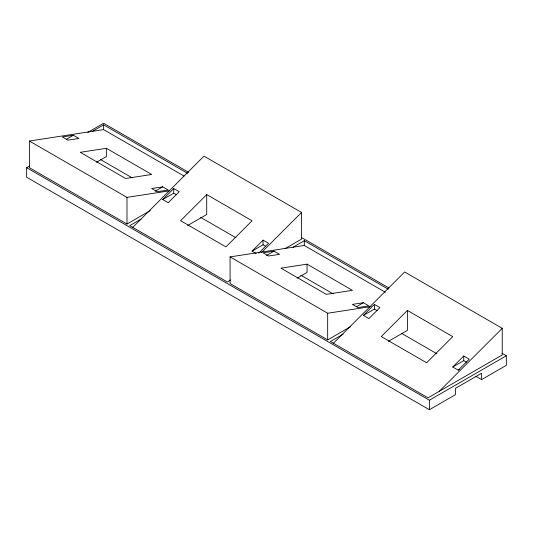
<?xml version="1.0" encoding="UTF-8"?>
<svg xmlns="http://www.w3.org/2000/svg" width="533" height="533" viewBox="0 0 533 533"><rect width="100%" height="100%" fill="white"/><g stroke="black" fill="none" stroke-linecap="round" stroke-linejoin="round"><path stroke-width="0.8" d="M132.55 227.578L203.959 156.116L301.551 212.46L301.551 239.124L285.088 248.625M162.725 199.549L173.718 188.549L179.221 191.72L168.221 202.727L162.725 199.549L173.718 193.199L176.47 194.792M206.711 194.578L180.594 220.709L225.952 246.899L252.069 220.762L206.711 194.578L206.711 214.519L187.649 225.526M256.193 253.515L252.069 251.13L263.062 240.13L268.559 243.301L258.725 253.148M261.53 252.509L301.551 212.46M333.225 343.439L404.64 271.977L502.226 328.315L502.226 354.985L428.006 397.831L330.413 341.493L343.092 334.171M363.399 315.409L374.399 304.403L379.896 307.581L368.903 318.581L363.399 315.409L374.399 309.06L377.144 310.646M407.385 310.439L381.268 336.57L426.627 362.76L452.744 336.623L407.385 310.439L407.385 330.38L388.33 341.387M452.744 366.99L463.743 355.984L469.24 359.162L458.24 370.162L452.744 366.99L463.743 360.641L466.488 362.227M439.252 391.342L502.226 328.315M66.512 139.24L73.381 135.269L78.884 138.447L67.884 140.139L62.388 136.968L73.381 135.269M475.842 376.258L481.612 379.583L481.612 373.233L455.495 388.31L455.495 394.66L429.378 409.737L26.65 177.222L26.65 167.702L29.528 166.043M87.798 132.397L103.622 123.263L188.635 172.346M92.376 131.345L103.622 124.849L187.576 173.318M96.486 162.298L106.373 156.589L106.373 148.287L80.256 152.305L125.615 178.495L151.732 174.471L106.373 148.287M155.163 191.22L162.725 186.85L168.221 190.028L157.228 191.72L151.732 188.549L162.725 186.85M183.992 176.01L103.622 129.612L29.402 141.038L29.402 167.702L126.987 224.047L150.313 210.575M140.985 219.136L129.739 225.632L227.325 281.977L230.842 279.945M252.069 251.13L263.062 244.78L265.814 246.373M266.5 255.494L274.062 251.13L279.559 254.308L268.559 256L263.062 252.822L274.062 251.13M293.05 247.199L304.296 240.709L388.257 289.179M297.167 278.159L307.048 272.45L307.048 264.148L280.931 268.166L326.289 294.356L352.406 290.332L307.048 264.148M356.53 306.682L363.399 302.711L368.903 305.889L357.903 307.581L352.406 304.403L363.399 302.711M385.386 292.284L304.296 245.473L230.076 256.899L230.076 283.563L327.668 339.907L350.567 326.682M458.24 370.162L459.619 369.369M26.65 167.702L429.378 400.216L506.35 355.778L506.35 365.298L481.612 379.583M29.402 141.038L126.987 197.383L169.521 190.834M230.076 256.899L327.668 313.237L371.015 306.568M301.745 237.645L388.917 287.973M502.026 353.279L506.35 355.778M100.497 159.547L132.191 177.849M200.635 217.364L235.939 237.745M300.779 275.181L333.198 293.896M401.642 333.411L436.94 353.792M463.743 355.984L463.743 360.641M429.378 400.216L429.378 409.737M374.399 304.403L374.399 309.06M327.668 313.237L327.668 339.907M304.296 240.709L304.296 245.473M263.062 240.13L263.062 244.78M173.718 188.549L173.718 193.199M126.987 197.383L126.987 224.047M103.622 124.849L103.622 129.612"/></g></svg>
